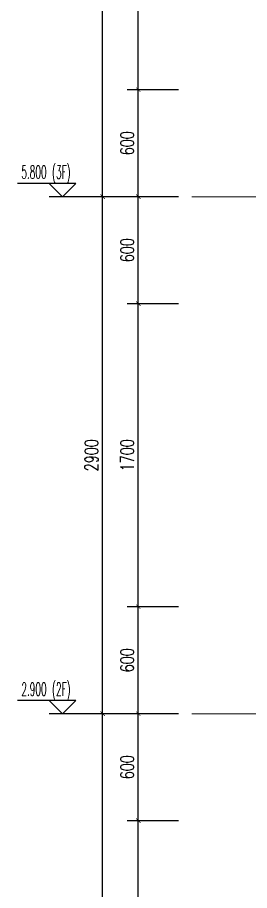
# Model space of a CAD drawing. Extents: x -461650 to 361314, y 245336 to 769729.
# Drawn here: x 218446 to 219749, y 662031 to 666928 of the extents above; entities that cross this region are included whole.
import ezdxf

# ---------------------------------------------------------------- set-up
doc = ezdxf.new("R2010")
doc.units = 0
doc.header["$LTSCALE"] = 1000
doc.linetypes.add('DOTE', pattern=[2.42, 2, -0.2, 0.02, -0.2])
doc.layers.get('0').update_dxf_attribs({"linetype": 'CONTINUOUS'})
doc.layers.get('DEFPOINTS').update_dxf_attribs({"linetype": 'CONTINUOUS'})
for name, color, linetype in [('DIM_ELEV', 3, 'CONTINUOUS'), ('PUB_DIM', 3, 'CONTINUOUS'), ('PUB_TEXT', 2, 'CONTINUOUS')]:
    doc.layers.add(name, color=color, linetype=linetype)
doc.layers.add('DOTE', color=19, linetype='DOTE', lineweight=9)
doc.styles.add('_TCH_DIM', font='SIMPLEX.shx', dxfattribs={"width": 0.7, "bigfont": 'GBCBIG.shx'})
doc.styles.add('_TCH_DIM_T3', font='SIMPLEX', dxfattribs={"width": 0.705882, "bigfont": 'GBCBIG'})
doc.dimstyles.new('_TCH_ARCH&&25', dxfattribs={"dimtxt": 74.375, "dimasz": 25, "dimexe": 62.5, "dimexo": 75, "dimgap": 25, "dimtad": 1, "dimdec": 0, "dimzin": 0, "dimdsep": 46, "dimtxsty": '_TCH_DIM_T3', "dimblk": 'ARCHTICK', "dimcen": 0.09, "dimclrt": 7, "dimazin": 0, "dimtfac": 1, "dimtdec": 0, "dimtix": 1, "dimtmove": 2, "dimatfit": 3, "dimldrblk": 'ARCHTICK', "dimfxl": 0, "dimtolj": 1, "dimtzin": 0, "dimarcsym": 0})

# ---------------------------------------------------------------- blocks, each defined once
blk = doc.blocks.new('_ArchTick')
at = {"color": 0, "linetype": 'ByBlock', "const_width": 0.15}
blk.add_lwpolyline([(-0.5, -0.5), (0.5, 0.5)], dxfattribs=at)
blk = doc.blocks.new('*D1295')
at = {"layer": 'DEFPOINTS', "color": 0}
for p in [(219124, 662423), (219424, 662423), (219424, 660723)]:
    blk.add_point(p, dxfattribs=at)
at = {"layer": 'PUB_DIM', "color": 0, "lineweight": -2}
for p, q in [((219349, 662423), (219061.5, 662423)), ((219124, 660723), (219124, 662423)), ((219349, 660723), (219061.5, 660723))]:
    blk.add_line(p, q, dxfattribs=at)
at = {"layer": 'PUB_DIM', "color": 0, "lineweight": -2, "xscale": 25, "yscale": 25, "zscale": 25}
for p, rotation in [((219124, 662423), 90), ((219124, 660723), 270)]:
    blk.add_blockref('_ArchTick', p, dxfattribs=dict(at, rotation=rotation))
at = {"layer": 'PUB_DIM', "color": 7, "insert": (219061.8, 661573), "char_height": 74.38, "attachment_point": 5, "rotation": 90, "style": '_TCH_DIM_T3'}
blk.add_mtext('\\A1;1700', dxfattribs=at)
blk = doc.blocks.new('*D1296')
at = {"layer": 'DEFPOINTS', "color": 0}
for p in [(219124, 663023), (219424, 663023), (219424, 662423)]:
    blk.add_point(p, dxfattribs=at)
at = {"layer": 'PUB_DIM', "color": 0, "lineweight": -2}
for p, q in [((219349, 663023), (219061.5, 663023)), ((219124, 662423), (219124, 663023)), ((219349, 662423), (219061.5, 662423))]:
    blk.add_line(p, q, dxfattribs=at)
at = {"layer": 'PUB_DIM', "color": 0, "lineweight": -2, "xscale": 25, "yscale": 25, "zscale": 25}
for p, rotation in [((219124, 663023), 90), ((219124, 662423), 270)]:
    blk.add_blockref('_ArchTick', p, dxfattribs=dict(at, rotation=rotation))
at = {"layer": 'PUB_DIM', "color": 7, "insert": (219061.8, 662723), "char_height": 74.38, "attachment_point": 5, "rotation": 90, "style": '_TCH_DIM_T3'}
blk.add_mtext('\\A1;600', dxfattribs=at)
blk = doc.blocks.new('*D1297')
at = {"layer": 'DEFPOINTS', "color": 0}
for p in [(219124, 663623), (219424, 663623), (219424, 663023)]:
    blk.add_point(p, dxfattribs=at)
at = {"layer": 'PUB_DIM', "color": 0, "lineweight": -2}
for p, q in [((219349, 663623), (219061.5, 663623)), ((219124, 663023), (219124, 663623)), ((219349, 663023), (219061.5, 663023))]:
    blk.add_line(p, q, dxfattribs=at)
at = {"layer": 'PUB_DIM', "color": 0, "lineweight": -2, "xscale": 25, "yscale": 25, "zscale": 25}
for p, rotation in [((219124, 663623), 90), ((219124, 663023), 270)]:
    blk.add_blockref('_ArchTick', p, dxfattribs=dict(at, rotation=rotation))
at = {"layer": 'PUB_DIM', "color": 7, "insert": (219061.8, 663323), "char_height": 74.38, "attachment_point": 5, "rotation": 90, "style": '_TCH_DIM_T3'}
blk.add_mtext('\\A1;600', dxfattribs=at)
blk = doc.blocks.new('*D1298')
at = {"layer": 'DEFPOINTS', "color": 0}
for p in [(219124, 665323), (219424, 665323), (219424, 663623)]:
    blk.add_point(p, dxfattribs=at)
at = {"layer": 'PUB_DIM', "color": 0, "lineweight": -2}
for p, q in [((219349, 665323), (219061.5, 665323)), ((219124, 663623), (219124, 665323)), ((219349, 663623), (219061.5, 663623))]:
    blk.add_line(p, q, dxfattribs=at)
at = {"layer": 'PUB_DIM', "color": 0, "lineweight": -2, "xscale": 25, "yscale": 25, "zscale": 25}
for p, rotation in [((219124, 665323), 90), ((219124, 663623), 270)]:
    blk.add_blockref('_ArchTick', p, dxfattribs=dict(at, rotation=rotation))
at = {"layer": 'PUB_DIM', "color": 7, "insert": (219061.8, 664473), "char_height": 74.38, "attachment_point": 5, "rotation": 90, "style": '_TCH_DIM_T3'}
blk.add_mtext('\\A1;1700', dxfattribs=at)
blk = doc.blocks.new('*D1299')
at = {"layer": 'DEFPOINTS', "color": 0}
for p in [(219124, 665923), (219424, 665923), (219424, 665323)]:
    blk.add_point(p, dxfattribs=at)
at = {"layer": 'PUB_DIM', "color": 0, "lineweight": -2}
for p, q in [((219349, 665923), (219061.5, 665923)), ((219124, 665323), (219124, 665923)), ((219349, 665323), (219061.5, 665323))]:
    blk.add_line(p, q, dxfattribs=at)
at = {"layer": 'PUB_DIM', "color": 0, "lineweight": -2, "xscale": 25, "yscale": 25, "zscale": 25}
for p, rotation in [((219124, 665923), 90), ((219124, 665323), 270)]:
    blk.add_blockref('_ArchTick', p, dxfattribs=dict(at, rotation=rotation))
at = {"layer": 'PUB_DIM', "color": 7, "insert": (219061.8, 665623), "char_height": 74.38, "attachment_point": 5, "rotation": 90, "style": '_TCH_DIM_T3'}
blk.add_mtext('\\A1;600', dxfattribs=at)
blk = doc.blocks.new('*D1300')
at = {"layer": 'DEFPOINTS', "color": 0}
for p in [(219124, 666523), (219424, 666523), (219424, 665923)]:
    blk.add_point(p, dxfattribs=at)
at = {"layer": 'PUB_DIM', "color": 0, "lineweight": -2}
for p, q in [((219349, 666523), (219061.5, 666523)), ((219124, 665923), (219124, 666523)), ((219349, 665923), (219061.5, 665923))]:
    blk.add_line(p, q, dxfattribs=at)
at = {"layer": 'PUB_DIM', "color": 0, "lineweight": -2, "xscale": 25, "yscale": 25, "zscale": 25}
for p, rotation in [((219124, 666523), 90), ((219124, 665923), 270)]:
    blk.add_blockref('_ArchTick', p, dxfattribs=dict(at, rotation=rotation))
at = {"layer": 'PUB_DIM', "color": 7, "insert": (219061.8, 666223), "char_height": 74.38, "attachment_point": 5, "rotation": 90, "style": '_TCH_DIM_T3'}
blk.add_mtext('\\A1;600', dxfattribs=at)
blk = doc.blocks.new('*D1301')
at = {"layer": 'DEFPOINTS', "color": 0}
for p in [(219124, 668223), (219424, 668223), (219424, 666523)]:
    blk.add_point(p, dxfattribs=at)
at = {"layer": 'PUB_DIM', "color": 0, "lineweight": -2}
for p, q in [((219349, 668223), (219061.5, 668223)), ((219124, 666523), (219124, 668223)), ((219349, 666523), (219061.5, 666523))]:
    blk.add_line(p, q, dxfattribs=at)
at = {"layer": 'PUB_DIM', "color": 0, "lineweight": -2, "xscale": 25, "yscale": 25, "zscale": 25}
for p, rotation in [((219124, 668223), 90), ((219124, 666523), 270)]:
    blk.add_blockref('_ArchTick', p, dxfattribs=dict(at, rotation=rotation))
at = {"layer": 'PUB_DIM', "color": 7, "insert": (219061.8, 667373), "char_height": 74.38, "attachment_point": 5, "rotation": 90, "style": '_TCH_DIM_T3'}
blk.add_mtext('\\A1;1700', dxfattribs=at)
blk = doc.blocks.new('*D1314')
at = {"layer": 'DEFPOINTS', "color": 0}
for p in [(218924, 663023), (219424, 663023), (219424, 660123)]:
    blk.add_point(p, dxfattribs=at)
at = {"layer": 'PUB_DIM', "color": 0, "lineweight": -2}
for p, q in [((219349, 663023), (218861.5, 663023)), ((218924, 660123), (218924, 663023)), ((219349, 660123), (218861.5, 660123))]:
    blk.add_line(p, q, dxfattribs=at)
at = {"layer": 'PUB_DIM', "color": 0, "lineweight": -2, "xscale": 25, "yscale": 25, "zscale": 25}
for p, rotation in [((218924, 663023), 90), ((218924, 660123), 270)]:
    blk.add_blockref('_ArchTick', p, dxfattribs=dict(at, rotation=rotation))
at = {"layer": 'PUB_DIM', "color": 7, "insert": (218861.8, 661573), "char_height": 74.38, "attachment_point": 5, "rotation": 90, "style": '_TCH_DIM_T3'}
blk.add_mtext('\\A1;2900', dxfattribs=at)
blk = doc.blocks.new('*D1315')
at = {"layer": 'DEFPOINTS', "color": 0}
for p in [(218924, 665923), (219424, 665923), (219424, 663023)]:
    blk.add_point(p, dxfattribs=at)
at = {"layer": 'PUB_DIM', "color": 0, "lineweight": -2}
for p, q in [((219349, 665923), (218861.5, 665923)), ((218924, 663023), (218924, 665923)), ((219349, 663023), (218861.5, 663023))]:
    blk.add_line(p, q, dxfattribs=at)
at = {"layer": 'PUB_DIM', "color": 0, "lineweight": -2, "xscale": 25, "yscale": 25, "zscale": 25}
for p, rotation in [((218924, 665923), 90), ((218924, 663023), 270)]:
    blk.add_blockref('_ArchTick', p, dxfattribs=dict(at, rotation=rotation))
at = {"layer": 'PUB_DIM', "color": 7, "insert": (218861.8, 664473), "char_height": 74.38, "attachment_point": 5, "rotation": 90, "style": '_TCH_DIM_T3'}
blk.add_mtext('\\A1;2900', dxfattribs=at)
blk = doc.blocks.new('*D1316')
at = {"layer": 'DEFPOINTS', "color": 0}
for p in [(218924, 668823), (219424, 668823), (219424, 665923)]:
    blk.add_point(p, dxfattribs=at)
at = {"layer": 'PUB_DIM', "color": 0, "lineweight": -2}
for p, q in [((219349, 668823), (218861.5, 668823)), ((218924, 665923), (218924, 668823)), ((219349, 665923), (218861.5, 665923))]:
    blk.add_line(p, q, dxfattribs=at)
at = {"layer": 'PUB_DIM', "color": 0, "lineweight": -2, "xscale": 25, "yscale": 25, "zscale": 25}
for p, rotation in [((218924, 668823), 90), ((218924, 665923), 270)]:
    blk.add_blockref('_ArchTick', p, dxfattribs=dict(at, rotation=rotation))
at = {"layer": 'PUB_DIM', "color": 7, "insert": (218861.8, 667373), "char_height": 74.38, "attachment_point": 5, "rotation": 90, "style": '_TCH_DIM_T3'}
blk.add_mtext('\\A1;2900', dxfattribs=at)

msp = doc.modelspace()

# ---------------------------------------------------------------- linework, layer by layer
at = {"layer": 'DIM_ELEV', "color": 1}
for p, q in [((218774.01, 665997.98), (218446.01, 665997.98)), ((218699.01, 665922.98), (218624.01, 665997.98)), ((218699.01, 665922.98), (218774.01, 665997.98)), ((219124.01, 665922.98), (218624.01, 665922.98))]:
    msp.add_line(p, q, dxfattribs=at)
at = {"layer": 'DIM_ELEV'}
for p, q in [((218774.01, 663097.98), (218446.01, 663097.98)), ((218699.01, 663022.98), (218624.01, 663097.98)), ((218699.01, 663022.98), (218774.01, 663097.98)), ((219124.01, 663022.98), (218624.01, 663022.98))]:
    msp.add_line(p, q, dxfattribs=at)
at = {"layer": 'DOTE', "color": 1, "linetype": 'DOTE', "ltscale": 0.2}
for p, q in [((223192.73, 665922.98), (219424.01, 665922.98)), ((223192.73, 663022.98), (219424.01, 663022.98))]:
    msp.add_line(p, q, dxfattribs=at)

# ---------------------------------------------------------------- texts
at = {"layer": 'PUB_TEXT', "color": 1, "style": '_TCH_DIM', "width": 0.494118}
for s, p in [('5.800', (218467.91, 666024.23)), ('(3F)', (218640.06, 666023.01))]:
    msp.add_text(s, height=74.375, dxfattribs=at).set_placement(p)
at = {"layer": 'PUB_TEXT', "style": '_TCH_DIM', "width": 0.494118}
for s, p in [('(2F)', (218640.06, 663123.01)), ('2.900', (218467.91, 663124.23))]:
    msp.add_text(s, height=74.375, dxfattribs=at).set_placement(p)

# ---------------------------------------------------------------- dimensions: what is measured, and where the dimension line sits
at = {"layer": 'PUB_DIM'}
for p1, p2, distance, picture, middle in [((219424.01, 665922.98), (219424.01, 668822.98), 500, '*D1316', (218861.82, 667372.98)), ((219424.01, 666522.98), (219424.01, 668222.98), 300, '*D1301', (219061.82, 667372.98)), ((219424.01, 665922.98), (219424.01, 666522.98), 300, '*D1300', (219061.82, 666222.98)), ((219424.01, 663022.98), (219424.01, 665922.98), 500, '*D1315', (218861.82, 664472.98)), ((219424.01, 665322.98), (219424.01, 665922.98), 300, '*D1299', (219061.82, 665622.98)), ((219424.01, 663622.98), (219424.01, 665322.98), 300, '*D1298', (219061.82, 664472.98)), ((219424.01, 663022.98), (219424.01, 663622.98), 300, '*D1297', (219061.82, 663322.98)), ((219424.01, 660122.98), (219424.01, 663022.98), 500, '*D1314', (218861.82, 661572.98)), ((219424.01, 662422.98), (219424.01, 663022.98), 300, '*D1296', (219061.82, 662722.98)), ((219424.01, 660722.98), (219424.01, 662422.98), 300, '*D1295', (219061.82, 661572.98))]:
    dim = msp.add_aligned_dim(p1=p1, p2=p2, distance=distance, dimstyle='_TCH_ARCH&&25', dxfattribs=at)
    dim.commit()
    dim.dimension.update_dxf_attribs({"geometry": picture, "text_midpoint": middle})

doc.saveas('drawing.dxf')
